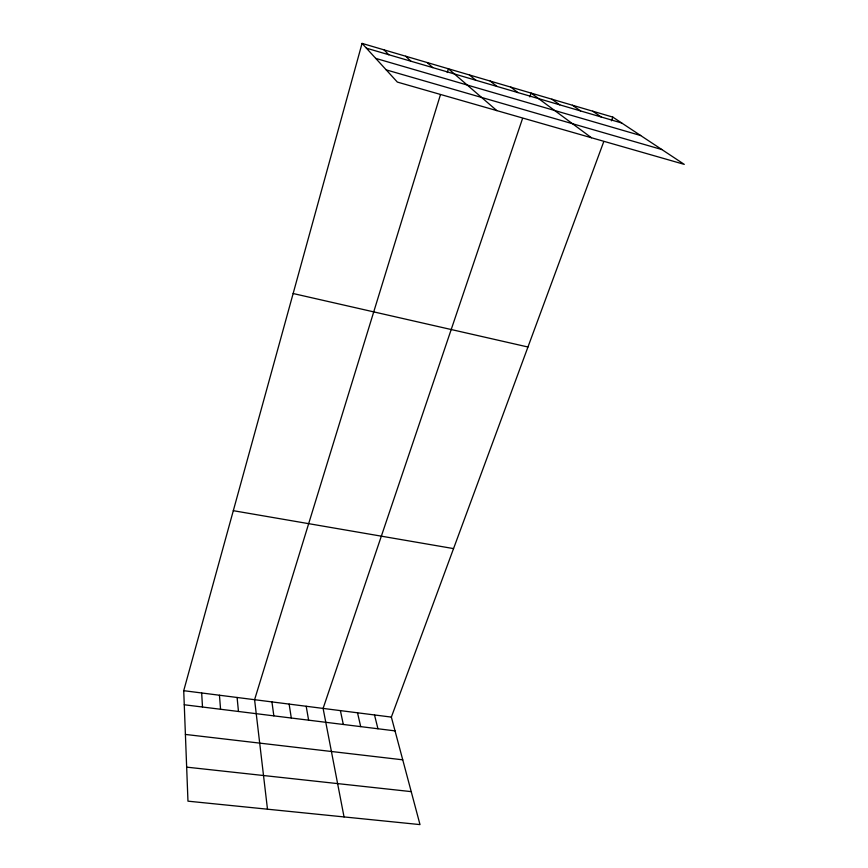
<?xml version="1.0" encoding="UTF-8"?>
<svg xmlns="http://www.w3.org/2000/svg" width="868" height="868" viewBox="0 0 868 868"><rect width="100%" height="100%" fill="white"/><g stroke="black" fill="none" stroke-linecap="round" stroke-linejoin="round"><path stroke-width="1.3" d="M603.672 141.864L391.359 717.098L420.004 824.6L187.965 801.164L183.723 690.689L362.054 43.4L612.808 117.104L684.277 164.377L397.349 82.08L362.054 43.4M440.347 95.046L254.584 699.706L267.485 809.193M447.259 72.532L448.409 68.778L496.843 110.616M522.514 118.601L323.102 708.418L344.043 816.929M529.849 96.923L531.14 93.104L591.477 137.762M611.441 120.815L612.808 117.104M186.653 767.138L411.215 791.627M185.405 734.436L402.741 759.825M184.255 704.762L395.027 730.878M183.723 690.689L391.359 717.098M233.308 510.688L453.552 548.598M293.145 293.525L527.95 347.005M386.206 69.874L661.883 149.556M375.736 58.395L640.682 135.538M366.415 48.174L621.716 122.996M592.714 111.202L601.285 117.006M572.413 105.234L580.627 110.952M551.885 99.202L559.751 104.833M510.785 87.115L517.925 92.583M490.214 81.071L496.984 86.442M469.425 74.963L475.816 80.236M427.175 62.539L432.774 67.628M405.703 56.225L410.9 61.216M383.992 49.845L388.777 54.738M374.509 714.961L377.938 728.751M357.518 712.791L360.708 726.625M340.386 710.61L343.316 724.465M306.187 706.27L308.617 720.169M289.131 704.1L291.301 718.02M271.934 701.908L273.843 715.861M237.094 697.471L238.472 711.478M219.452 695.235L220.559 709.264M201.669 692.968L202.494 707.019"/></g></svg>
